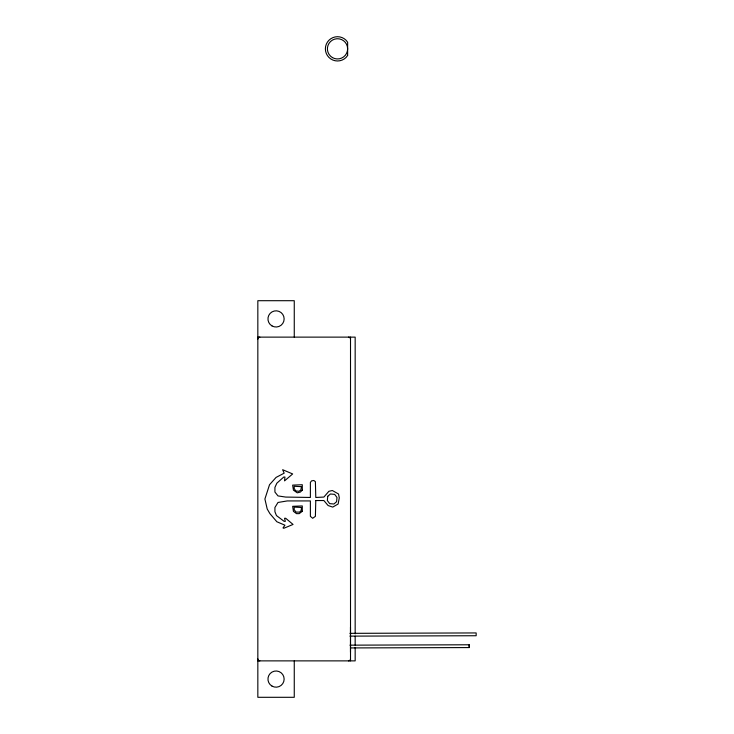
<?xml version="1.0" encoding="UTF-8"?>
<svg xmlns="http://www.w3.org/2000/svg" width="734" height="734" viewBox="0 0 734 734"><rect width="100%" height="100%" fill="white"/><g stroke="black" fill="none" stroke-linecap="round" stroke-linejoin="round"><path stroke-width="1.1" d="M350.485 652.278L350.485 627.157M349.925 633.341L476.155 632.937L476.164 635.736L349.934 636.13M349.962 645.158L469.209 644.782L469.219 647.571L350.457 647.929M257.836 337.126L355.164 337.126L355.164 633.901M257.836 660.875L355.164 660.875L355.164 647.388M469.2 644.782L469.209 647.571M355.164 636.149L355.164 645.14M350.513 337.126L350.513 660.875M294.261 337.126L294.261 300.701L257.836 300.701L257.836 697.3L294.261 697.3L294.261 660.875M350.513 658.857A2.028 2.028 0 0 1 348.494 660.875M259.864 660.875A2.028 2.028 0 0 1 257.836 658.857M348.494 337.126A2.028 2.028 0 0 1 350.513 339.145M257.836 339.145A2.028 2.028 0 0 1 259.864 337.126M315.785 500.542L315.391 516.351L312.693 518.277L310.381 516.351L310.381 500.927L287.26 500.927L278.002 502.469L274.92 507.478L274.92 511.717L276.461 515.571L284.168 521.36L285.324 521.36L284.553 518.277L285.709 518.277L293.04 524.443L283.783 528.296L283.012 527.911L284.939 525.214L276.846 521.746L269.91 513.644L267.213 509.02L264.901 499.001L269.525 484.734L276.076 477.412L284.168 473.173L282.627 469.705L292.655 473.944L284.553 480.88L284.939 477.027L283.783 477.027L276.846 483.192L274.92 487.44L274.92 492.064L278.002 495.918L285.709 497.074L310.381 497.459L310.381 482.421L311.537 480.88L313.849 480.495L315.391 481.651L315.785 497.459L323.877 497.074L328.887 491.294L332.355 490.523L338.521 493.991L339.291 497.845L338.135 504.01L332.741 507.093L328.116 505.552L323.877 500.542L315.785 500.542M327.731 496.303L327.346 500.542L329.658 503.625L333.897 504.01L336.594 501.698L336.979 497.459L334.667 494.377L330.428 493.991L327.731 496.303M301.518 507.478L301.133 510.561L299.591 512.103L296.123 512.103L294.196 509.791L294.196 507.093L301.518 507.478M301.518 486.66L300.747 490.138L298.821 491.294L295.738 490.908L294.196 488.596L294.196 486.275L301.518 486.66M347.632 55.426L346.099 57.426A12.139 12.139 0 0 1 328.933 57.426A12.139 12.139 0 0 1 328.933 40.26A12.139 12.139 0 0 1 346.099 40.26L347.632 42.251L347.632 55.426M302.289 490.138L300.362 492.064L297.279 492.835L293.426 490.138L292.655 485.119L302.289 484.734L302.289 490.138M302.289 511.332L299.206 513.644L296.508 513.644L293.426 511.332L292.655 506.322L302.289 505.937L302.289 511.332M272.002 686.097A8.092 8.092 0 0 0 284.141 679.088A8.092 8.092 0 0 0 272.002 672.078A8.092 8.092 0 0 0 272.002 686.097M272.002 325.924A8.092 8.092 0 0 0 284.141 318.914A8.092 8.092 0 0 0 272.002 311.904A8.092 8.092 0 0 0 272.002 325.924M332.456 57.601A10.12 10.12 0 0 0 347.632 48.839A10.12 10.12 0 0 0 332.456 40.076A10.12 10.12 0 0 0 332.456 57.601"/></g></svg>
